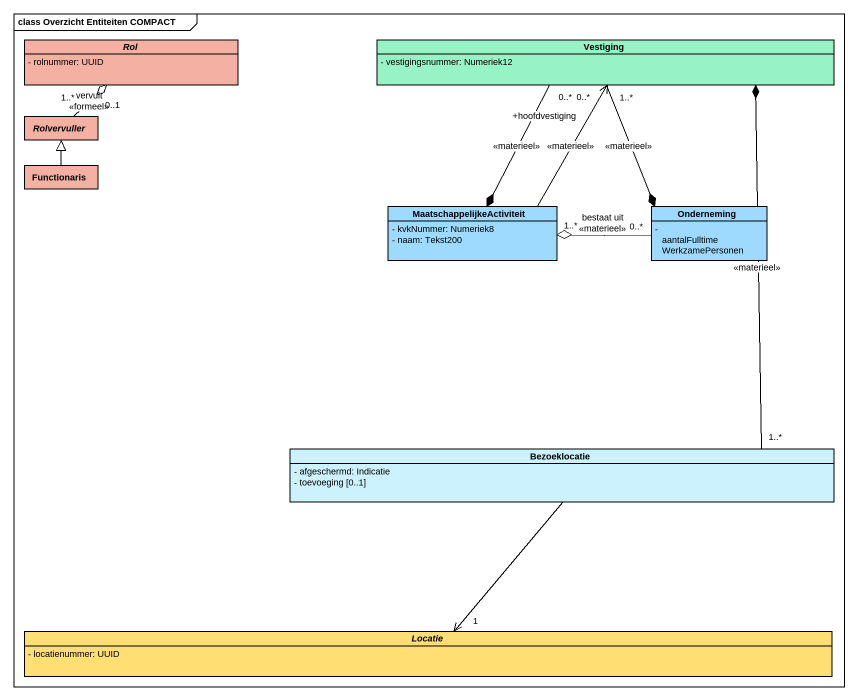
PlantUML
@startuml
mainframe class Overzicht Entiteiten COMPACT
hide circle
hide empty members
skinparam classAttributeIconSize 0
abstract class Rol #F4B1A3 {
  - rolnummer: UUID
}
class Vestiging #97F3C5 {
  - vestigingsnummer: Numeriek12
}
abstract class Rolvervuller #F4B1A3
class Functionaris #F4B1A3
class MaatschappelijkeActiviteit #9EDAFD {
  - kvkNummer: Numeriek8
  - naam: Tekst200
}
class Onderneming #9EDAFD {
  - aantalFulltimeWerkzamePersonen
}
class Bezoeklocatie #CCF2FE {
  - afgeschermd: Indicatie
  - toevoeging [0..1]
}
abstract class Locatie #FFDE73 {
  - locatienummer: UUID
}
Vestiging "0..*" --* MaatschappelijkeActiviteit : <<materieel>>
Vestiging "1..*" --* Onderneming : <<materieel>>
Rolvervuller "0..1" -up-o "1..*" Rol : vervult\n<<formeel>>
Functionaris -up-|> Rolvervuller
MaatschappelijkeActiviteit -up-> "+hoofdvestiging\n0..*" Vestiging : <<materieel>>
MaatschappelijkeActiviteit "1..*" o-right- "0..*" Onderneming : bestaat uit\n<<materieel>>
Bezoeklocatie "1..*" -up-* Vestiging : <<materieel>>
Bezoeklocatie --> "1" Locatie
@enduml
